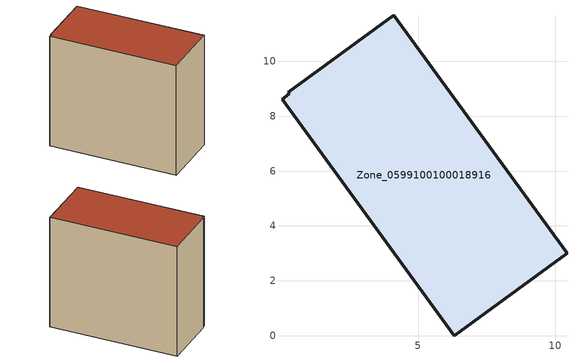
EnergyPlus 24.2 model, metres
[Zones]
Zone_0599100100018916
 floor ground (C_G): 0.04,8.63 0.3,8.82 0.26,8.87 4.12,11.68 10.43,3 6.31,0 z5
 wall outside (C_F): 10.43,3 4.12,11.68 0.26,8.87 0.3,8.82 0.04,8.63 6.31,0 10.43,3 z5:14.68
 roof outside (C_R): 0.3,8.82 0.04,8.63 6.31,0 10.43,3 4.12,11.68 0.26,8.87 z14.68
[BUILDING]
Pand.0599100100018916: North Axis=0; Terrain=City; Loads Convergence Tolerance Value=0.04; Temperature Convergence Tolerance Value=0.4; Solar Distribution=FullExterior; Maximum Number of Warmup Days=25; Minimum Number of Warmup Days=1
[Site:Location]
Rotterdam.The.Hague.AP_ZH_NLD Design_Conditions: Latitude=51.96; Longitude=4.45; Time Zone=1; Elevation=-4.5
[SITE:GROUNDTEMPERATURE:BUILDINGSURFACE]
18, 18, 18, 18, 18, 18, 18, 18, 18, 18, 18, 18
[MATERIAL] Thermal Absorptance=0.9; Solar Absorptance=0.7; Visible Absorptance=0.7
Name | Roughness | Thickness | Conductivity | Density | Specific Heat
G.TI.2015-2018 | MediumSmooth | 0.15 | 0.0428571 | 540 | 1210
F.TI.2015-2018 | Rough | 0.3 | 0.0666667 | 1920 | 840
R.TI.2015-2018 | MediumRough | 0.2 | 0.0333333 | 1500 | 1000
[CONSTRUCTION]
C_G: G.TI.2015-2018
C_F: F.TI.2015-2018
C_R: R.TI.2015-2018
[ZONE]
Zone_0599100100018916: Type=1; Multiplier=1; Ceiling Height=Autocalculate; Volume=Autocalculate; Floor Area=autocalculate; Part of Total Floor Area=Yes
[ZONEINFILTRATION:DESIGNFLOWRATE]
Infil_Zone_0599100100018916: Zone or ZoneList or Space or SpaceList=Zone_0599100100018916; Schedule=AlwaysOn; Design Flow Rate Calculation Method=Flow/Area; Flow Rate per Floor Area=0.0015; Constant Term Coefficient=1; Temperature Term Coefficient=0; Velocity Term Coefficient=0; Velocity Squared Term Coefficient=0
[HVACTEMPLATE:ZONE:IDEALLOADSAIRSYSTEM]
Zone_0599100100018916: Maximum Heating Supply Air Temperature=50; Minimum Cooling Supply Air Temperature=13; Maximum Heating Supply Air Humidity Ratio=0.0156; Minimum Cooling Supply Air Humidity Ratio=0.0077; Heating Limit=NoLimit; Cooling Limit=NoLimit; Dehumidification Control Type=ConstantSensibleHeatRatio; Cooling Sensible Heat Ratio=0.7; Dehumidification Setpoint=60; Humidification Control Type=None; Humidification Setpoint=30; Outdoor Air Method=None; Outdoor Air Flow Rate per Person=0.00944; Outdoor Air Flow Rate per Zone Floor Area=0; Outdoor Air Flow Rate per Zone=0; Demand Controlled Ventilation Type=None; Outdoor Air Economizer Type=NoEconomizer; Heat Recovery Type=None; Sensible Heat Recovery Effectiveness=0.7; Latent Heat Recovery Effectiveness=0.65
[ZONECONTROL:THERMOSTAT]
ThermostatControl_Zone_0599100100018916: Zone or ZoneList=Zone_0599100100018916; Control Type Schedule=DualSetpointControlType; Control 1=Thermostat_Zone_0599100100018916; Temperature Difference Between Cutout And Setpoint=0
[THERMOSTATSETPOINT:DUALSETPOINT]
Thermostat_Zone_0599100100018916: Heating Setpoint Temperature Schedule=HeatingSetpoint_Zone_0599100100018916; Cooling Setpoint Temperature Schedule=CoolingSetpoint_Zone_0599100100018916
[SCHEDULE:COMPACT]
HeatingSetpoint_Zone_0599100100018916: Through: 12/31, For: AllDays, Until: 24:00, 21
CoolingSetpoint_Zone_0599100100018916: Through: 12/31, For: AllDays, Until: 24:00, 24
DualSetpointControlType: Through: 12/31, For: AllDays, Until: 24:00, 4
AlwaysOn: Through: 12/31, For: AllDays, Until: 24:00, 1
